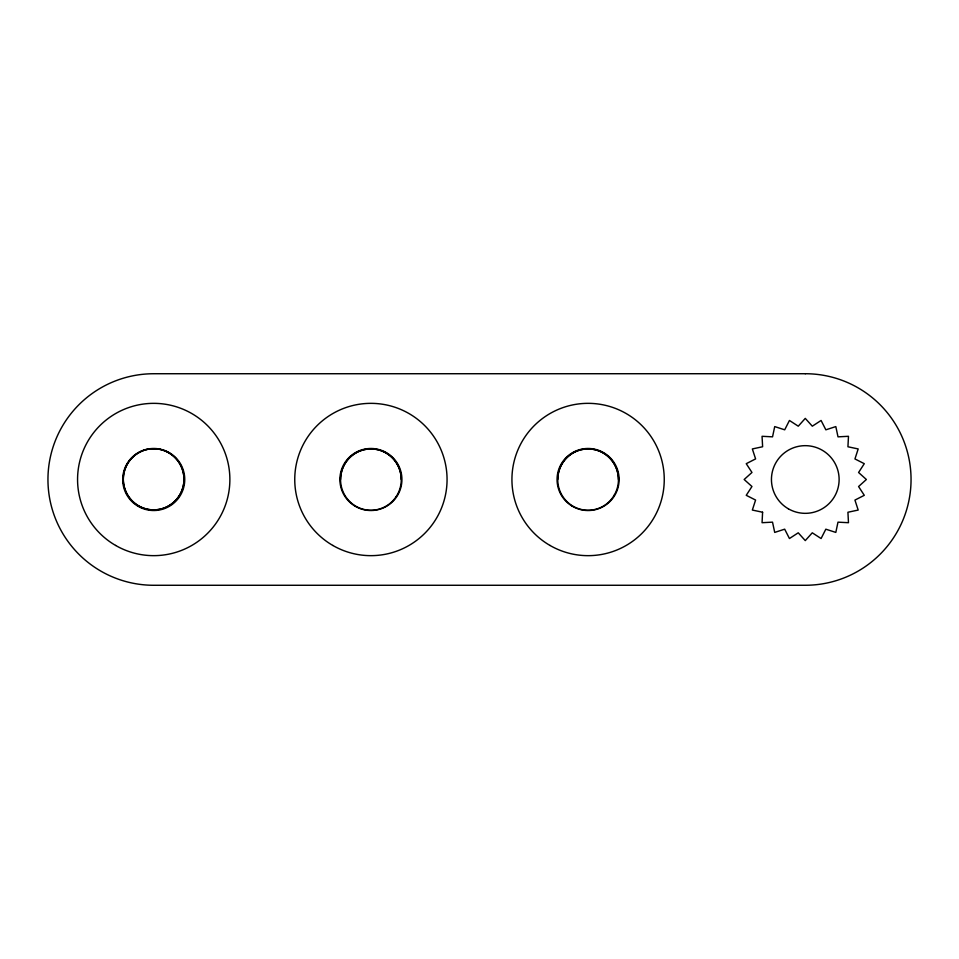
<?xml version="1.0" encoding="UTF-8"?>
<svg xmlns="http://www.w3.org/2000/svg" width="959" height="959" viewBox="0 0 959 959"><rect width="100%" height="100%" fill="white"/><g stroke="black" fill="none" stroke-linecap="round" stroke-linejoin="round"><path stroke-width="1.44" d="M340.553 479.5A30.676 30.364 90 0 1 370.905 448.908A30.676 30.364 90 0 1 401.27 479.5M557.73 479.5A30.676 30.364 90 0 1 588.095 448.908A30.676 30.364 90 0 1 618.447 479.5M762.597 512.226L762.057 522.703L772.522 522.152L774.716 532.413L784.678 529.176L789.449 538.526L798.236 532.808L805.272 540.6L812.273 532.808L821.084 538.526L825.831 529.188L835.816 532.413L837.986 522.164L848.475 522.703L847.924 512.25L858.185 510.056L854.937 500.095L864.287 495.312L858.581 486.537L866.373 479.5L858.581 472.499L864.287 463.688L854.949 458.941L858.185 448.944L847.936 446.774L848.475 436.297L838.01 436.848L835.816 426.587L825.855 429.824L821.084 420.474L812.309 426.192L805.272 418.388L798.272 426.192L789.449 420.474L784.702 429.812L774.716 426.587L772.546 436.836L762.057 436.297L762.621 446.75L752.347 448.944L755.596 458.905L746.246 463.688L751.964 472.463L744.16 479.5L751.952 486.501L746.246 495.312L755.584 500.059L752.347 510.056L762.597 512.226M805.284 373.722L153.728 373.734A105.778 105.778 0 0 0 47.95 479.5A105.778 105.778 0 0 0 153.716 585.278L805.272 585.266A105.778 105.778 0 0 0 911.05 479.5A105.778 105.778 0 0 0 805.284 373.722M571.528 505.741A31.024 31.024 0 0 0 619.094 480.723A31.024 31.024 0 0 0 573.65 452.037A31.024 31.024 0 0 0 571.528 505.741M355.393 506.364A31.024 31.024 0 0 0 401.929 479.5A31.024 31.024 0 0 0 355.393 452.636A31.024 31.024 0 0 0 355.393 506.364M138.204 506.364A31.024 31.024 0 0 0 184.751 479.5A31.024 31.024 0 0 0 138.204 452.636A31.024 31.024 0 0 0 138.204 506.364M550.01 545.455A76.157 76.157 0 0 0 664.251 479.5A76.157 76.157 0 0 0 550.01 413.545A76.157 76.157 0 0 0 550.01 545.455M332.833 545.455A76.157 76.157 0 0 0 447.062 479.5A76.157 76.157 0 0 0 332.833 413.545A76.157 76.157 0 0 0 332.833 545.455M115.643 545.455A76.157 76.157 0 0 0 229.872 479.5A76.157 76.157 0 0 0 115.643 413.545A76.157 76.157 0 0 0 115.643 545.455M788.358 508.809A33.853 33.853 0 0 0 839.125 479.5A33.853 33.853 0 0 0 788.358 450.191A33.853 33.853 0 0 0 788.358 508.809M153.644 448.716A30.676 30.364 90 0 0 123.291 479.296A30.676 30.364 -90 0 0 153.644 509.888A30.676 30.364 -90 0 0 184.008 479.296A30.676 30.364 90 0 0 153.644 448.716A30.676 30.364 -90 0 0 123.291 479.296A30.676 30.364 90 0 0 153.644 509.888A30.676 30.364 90 0 0 184.008 479.296A30.676 30.364 -90 0 0 153.644 448.716M396.199 496.57A30.676 30.364 -90 0 0 372.811 448.968A30.676 30.364 -90 0 0 343.718 493.226A30.676 30.364 -90 0 0 396.199 496.57M614.383 494.928A30.676 30.364 -90 0 0 588.095 448.908A30.676 30.364 -90 0 0 561.806 494.928A30.676 30.364 -90 0 0 614.383 494.928"/></g></svg>
